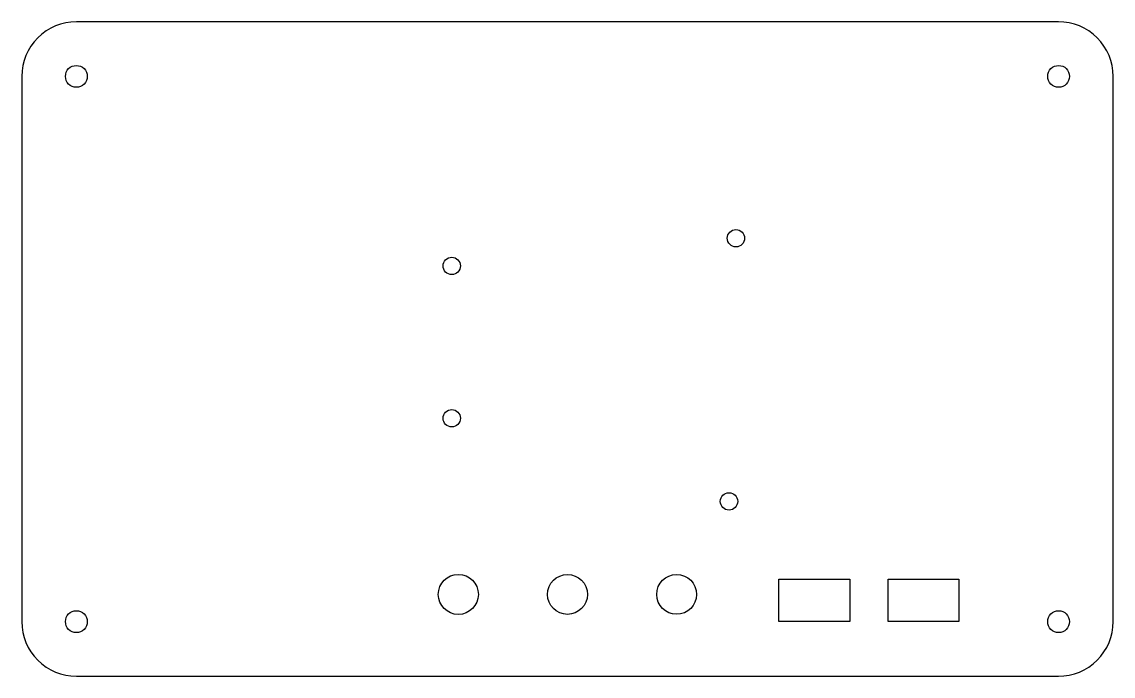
# Model space of a CAD drawing. Header units: millimetres. Extents: x -237 to -37, y -202 to -82.
import ezdxf

# ---------------------------------------------------------------- set-up
doc = ezdxf.new("R2010")
doc.units = ezdxf.units.MM
doc.layers.get('0').update_dxf_attribs({"linetype": 'CONTINUOUS'})

msp = doc.modelspace()

# ---------------------------------------------------------------- linework, layer by layer
msp.add_lwpolyline([(-36.74, -192.35), (-36.74, -92.35, 0.414214), (-46.74, -82.35), (-226.74, -82.35, 0.414214), (-236.74, -92.35), (-236.74, -192.35, 0.414214), (-226.74, -202.35), (-46.74, -202.35, 0.414214)], format="xyb", close=True)
for points in [[(-85, -184.55), (-85, -192.35), (-98, -192.35), (-98, -184.55)], [(-65, -184.55), (-65, -192.35), (-78, -192.35), (-78, -184.55)]]:
    msp.add_lwpolyline(points, close=True)
for centre, radius in [((-226.74, -92.35), 2), ((-46.74, -92.35), 2), ((-105.87, -122.03), 1.59), ((-157.94, -127.11), 1.59), ((-157.94, -155.05), 1.59), ((-107.14, -170.29), 1.59), ((-156.74, -187.35), 3.67), ((-136.74, -187.35), 3.66), ((-116.74, -187.35), 3.65), ((-226.74, -192.35), 2), ((-46.74, -192.35), 2)]:
    msp.add_circle(centre, radius)

doc.saveas('drawing.dxf')
